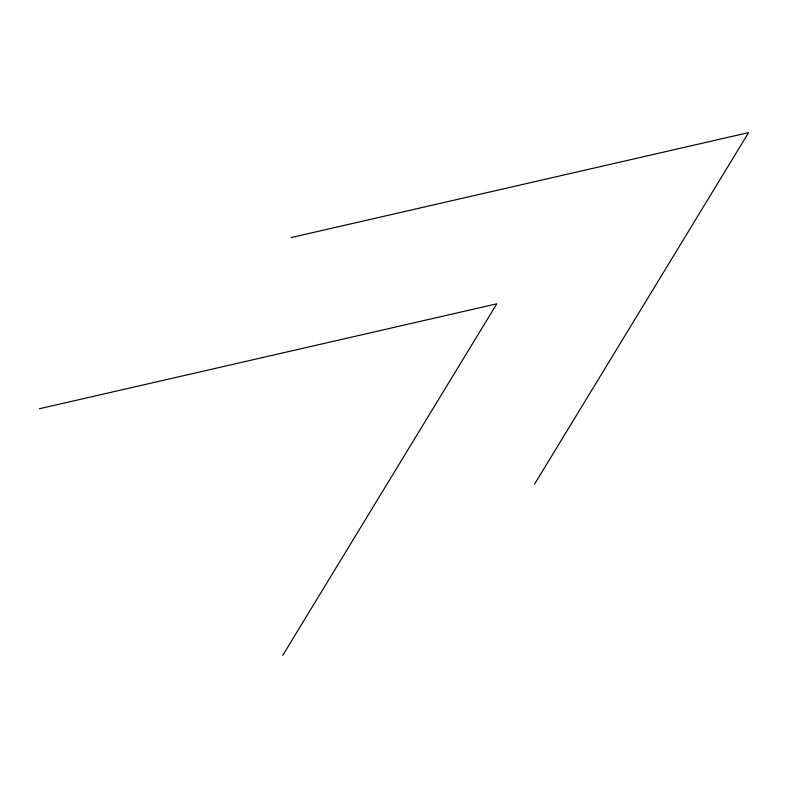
<?xml version="1.0" encoding="UTF-8"?>
<svg xmlns="http://www.w3.org/2000/svg" width="788" height="788" viewBox="0 0 788 788"><rect width="100%" height="100%" fill="white"/><g stroke="black" fill="none" stroke-linecap="round" stroke-linejoin="round"><path stroke-width="1.18" d="M282.734 655.389L496.804 303.813L39.4 408.755M534.53 484.187L748.6 132.611L291.196 237.552"/></g></svg>
